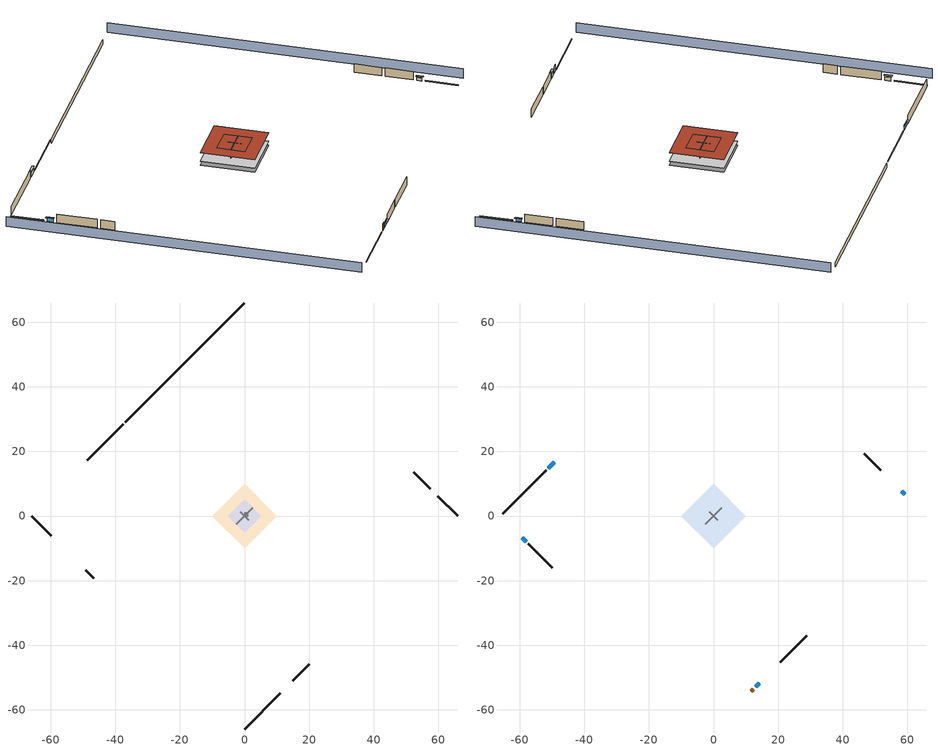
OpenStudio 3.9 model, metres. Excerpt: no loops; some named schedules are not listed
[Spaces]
garage 1
 floor foundation (Slab1 construction): -5.17,0 0,5.17 5.17,0 0,-5.17 z0
 wall outside (Wall1 construction): 57.56,8.38 52.39,13.55 z0.3:2.74
 wall outside (Wall2 construction): 14.89,-51.05 20.06,-45.88 z0.3:2.74
 wall outside (Wall9 construction): -49.2,-16.74 -46.61,-19.33 z0.3:2.74
 wall to conditioned space 1 (Wall5 construction Reversed): 2.59,2.59 -2.59,-2.59 z0.3:2.74
 wall to conditioned space 1 (Wall6 construction Reversed): -1.29,1.29 1.29,-1.29 z0.3:2.74
 roof outside (Roof1 construction): 0,5.17 -5.17,0 0,-5.17 5.17,0 z2.74
crawlspace - vented 1
 floor foundation (Slab2 construction): -10.06,0 0,10.06 10.06,0 0,-10.06 z-0.91
 wall outside (RimJoist1 construction): -37.58,28.36 -48.65,17.29 z0.3:0.61
 wall outside (RimJoist2 construction): 65.94,0 59.8,6.14 z0.3:0.61
 wall outside (RimJoist3 construction): 0,-65.94 11.08,-54.86 z0.3:0.61
 wall outside (RimJoist4 construction): -65.94,0 -59.8,-6.14 z0.3:0.61
 wall foundation (FoundationWall1 construction): 0,65.94 -36.92,29.02 z-0.91:0.3
central ac and furnace airloop ret air space
 floor adiabatic (AdiabaticConst): 0,0 0,1 1,1 1,0 z0
 wall adiabatic (AdiabaticConst): 0,1 0,0 1,0 1,1 0,1 z0:1
 ceiling adiabatic (AdiabaticConst): 1,0 1,1 0,1 0,0 z1
conditioned space 1
 floor to crawlspace - vented 1 (Floor1 construction): -10.06,0 0,10.06 10.06,0 0,-10.06 z0.3
 wall outside (Wall3 construction): -51.78,14.16 -65.28,0.66 z0.3:2.74
 wall outside (Wall4 construction): 51.73,14.21 46.66,19.28 z0.3:2.74
 wall outside (Wall7 construction): 20.72,-45.22 28.82,-37.12 z0.3:2.74
 wall outside (Wall8 construction): -57.36,-8.58 -49.86,-16.08 z0.3:2.74
 wall outside (AdiabaticWallConstruction): -49.31,16.63 -51.13,14.81 z0.3:1.46; 59.14,6.8 58.22,7.72 z0.3:1.16; 13.04,-52.9 14.23,-51.71 z0.3:1.43; -59.14,-6.8 -58.01,-7.93 z0.3:1.34
 wall outside (AdiabaticWallConstruction 1): 11.73,-54.21 12.38,-53.56 z0.3:2.34
 window (WindowConstruction): -49.31,16.63 -51.13,14.81 z0.3:1.46
 window (WindowConstruction 1): 59.14,6.8 58.22,7.72 z0.3:1.16
 window (WindowConstruction 2): 13.04,-52.9 14.23,-51.71 z0.3:1.43
 window (WindowConstruction 3): -59.14,-6.8 -58.01,-7.93 z0.3:1.34
 door (Door): 11.73,-54.21 12.38,-53.56 z0.3:2.34
 roof outside (Roof2 construction): 0,10.06 -10.06,0 0,-10.06 10.06,0 z2.74
shading: -69.17,-3.23 -3.23,-69.17 / 69.17,3.23 3.23,69.17 z0:2.74; -51.34,14.6 -49.1,16.84 -49.53,17.28 -51.77,15.03 z1.77; 58,7.94 59.36,6.58 59.79,7.01 58.43,8.37 z1.46; 14.45,-51.49 12.82,-53.12 13.25,-53.55 14.88,-51.92 z1.74; -57.8,-8.14 -59.36,-6.58 -59.79,-7.01 -58.23,-8.57 z1.65
[Site]
Portland Intl Arpt_OR: Latitude {deg}=45.59; Longitude {deg}=-122.6; Time Zone {hr}=-8; Elevation {m}=33; Terrain=Suburbs; Keep Site Location Information=Yes
[Site:GroundTemperature:Shallow]
10.2558, 8.96328, 8.85977, 9.47314, 11.9355, 14.3863, 16.5111, 17.8571, 17.9714, 16.8767, 14.8061, 12.4304
[Site:WaterMainsTemperature]
Calculation Method=Schedule; Temperature Schedule=mains temperature schedule
[Building]
Building 1
[Material] Roughness=Rough
Name | Thickness {m} | Conductivity {W/m-K} | Density {kg/m3} | Specific Heat {J/kg-K} | Thermal Absorptance | Solar Absorptance | Visible Absorptance
asphalt or fiberglass shingles | 0.00635 | 0.162714 | 1121.4 | 1465.45 | 0.9 | 0.85 | 0.85
roof rigid ins | 0.00254769 | 0.029427 | 32.04 | 1214.23 | 0.9 | 0.7 | 0.7
osb sheathing 0.5 in. | 0.0127 | 0.115458 | 512.64 | 1214.23 | 0.9 | 0.6 | 0.6
roof rigid ins 1 | 0.051816 | 0.029427 | 32.04 | 1214.23 | 0.9 | 0.7 | 0.7
osb sheathing 0.75 in. | 0.01905 | 0.115458 | 512.64 | 1214.23 | 0.9 | 0.7 | 0.7
roof stud and cavity | 0.2032 | 0.133729 | 78.34581 | 1123.46 | 0.9 | 0.7 | 0.7
gypsum board | 0.0127 | 0.160291 | 801 | 837.4 | 0.9 | 0.6 | 0.6
wood siding | 0.0254 | 0.102417 | 544.68 | 1172.36 | 0.9 | 0.85 | 0.85
osb sheathing 0.5 in. 1 | 0.0127 | 0.115458 | 512.64 | 1214.23 | 0.9 | 0.7 | 0.7
wall stud and cavity | 0.1397 | 0.727959 | 139.0536 | 1170.24 | 0.9 | 0.6 | 0.6
wall stud and cavity 1 | 0.1397 | 0.550994 | 139.0536 | 1170.24 | 0.9 | 0.7 | 0.7
osb sheathing 0.5 in. 2; osb sheathing 0.5 in. 3 | 0.0127 | 0.115458 | 512.64 | 1214.23
wall stud and cavity 2 | 0.1397 | 0.335416 | 139.0536 | 1170.24 | 0.9 | 0.7 | 0.7
rim joist stud and cavity | 0.0508 | 0.178688 | 50.32683 | 1063.81 | 0.9 | 0.6 | 0.6
floor stud and cavity | 0.1397 | 0.923637 | 92.3553 | 1139.71 | 0.9 | 0.7 | 0.7
floor covering | 0.0127 | 0.0433444 | 54.468 | 1339.84 | 0.9 | 0.6 | 0.6
concrete 4.0 in. | 0.1016 | 1.803125 | 2242.8 | 837.4 | 0.9 | 0.7 | 0.7
concrete 8.0 in. | 0.2032 | 1.803125 | 2242.8 | 837.4 | 0.9 | 0.7 | 0.7
soil 0.5 in. | 0.0127 | 1.3848 | 1842.3 | 418.7 | 0.9 | 0.7 | 0.7
wood siding 1; wood siding 2 | 0.0254 | 0.102417 | 544.68 | 1172.36
wall rigid ins | 0.512978 | 0.029427 | 32.04 | 1214.23 | 0.9 | 0.7 | 0.7
wall stud and cavity 3 | 0.0889 | 0.380278 | 52.3479 | 1209.89 | 0.9 | 0.7 | 0.7
door material | 0.04445 | 0.0612267 | 512.64 | 1214.23 | 0.9 | 0.7 | 0.7
wall stud and cavity 4 | 0.0889 | 0.391764 | 83.0341 | 1211.67 | 0.9 | 0.7 | 0.7
furniture material conditioned space 1; furniture material garage 1 | 0.1524 | 0.115458 | 640.8 | 1214.23 | 0.9 | 0.6 | 0.6
[Construction]
Roof1 construction: asphalt or fiberglass shingles, roof rigid ins, osb sheathing 0.5 in.
Roof2 construction: asphalt or fiberglass shingles, roof rigid ins 1, osb sheathing 0.75 in., roof stud and cavity, gypsum board
Wall1 construction; Wall2 construction: wood siding, osb sheathing 0.5 in. 1, wall stud and cavity
Wall3 construction; Wall4 construction: wood siding, osb sheathing 0.5 in. 1, wall stud and cavity 1, gypsum board
Wall5 construction Reversed: gypsum board, wall stud and cavity 2, osb sheathing 0.5 in. 2
Wall6 construction Reversed: gypsum board, wall stud and cavity 2, osb sheathing 0.5 in. 3
Wall7 construction; Wall8 construction: wood siding, osb sheathing 0.5 in. 3, wall stud and cavity 1, gypsum board
Wall9 construction: wood siding, osb sheathing 0.5 in. 3, wall stud and cavity
RimJoist1 construction; RimJoist2 construction; RimJoist3 construction; RimJoist4 construction: wood siding, rim joist stud and cavity
Floor1 construction: floor stud and cavity, osb sheathing 0.75 in., floor covering
Slab1 construction: concrete 4.0 in.
FoundationWall1 construction: concrete 8.0 in.
Slab2 construction: soil 0.5 in.
WindowConstruction; WindowConstruction 1; WindowConstruction 2; WindowConstruction 3: WindowMaterial
AdiabaticWallConstruction: wood siding 1, wall rigid ins, wall stud and cavity 3, gypsum board
Door: door material
AdiabaticWallConstruction 1: wood siding 2, wall rigid ins, wall stud and cavity 3, gypsum board
PartitionWallConstruction: gypsum board, wall stud and cavity 4, gypsum board
furniture construction conditioned space 1: furniture material conditioned space 1
furniture construction garage 1: furniture material garage 1
AdiabaticConst: Adiabatic
[WindowMaterial:SimpleGlazingSystem]
WindowMaterial: U-Factor {W/m2-K}=4.31528; Solar Heat Gain Coefficient=0.67
[Material:NoMass]
Adiabatic: Roughness=Rough; Thermal Resistance {m2-K/W}=176.1
[ThermalZone] Multiplier=1; Use Ideal Air Loads=No
Name | Volume {m3} | Thermostat
conditioned space | 493.619 | conditioned space temperature setpoint
garage | 130.484
crawlspace - vented | 246.81
central ac and furnace airloop ret air zone | 1
[Sizing:Zone] Zone Cooling Design Supply Air Temperature Input Method=SupplyAirTemperature; Zone Cooling Design Supply Air Temperature {C}=14; Zone Cooling Design Supply Air Temperature Difference {deltaC}=11.11; Zone Heating Design Supply Air Temperature Input Method=SupplyAirTemperature; Zone Heating Design Supply Air Temperature {C}=40; Zone Heating Design Supply Air Temperature Difference {deltaC}=11.11; Zone Cooling Design Supply Air Humidity Ratio {kg-H2O/kg-air}=0.0085; Zone Heating Design Supply Air Humidity Ratio {kg-H2O/kg-air}=0.008; Cooling Design Air Flow Method=DesignDay; Heating Design Air Flow Method=DesignDay; Account for Dedicated Outdoor Air System=No; Dedicated Outdoor Air System Control Strategy=NeutralSupplyAir; Dedicated Outdoor Air Low Setpoint Temperature for Design {C}=autosize; Dedicated Outdoor Air High Setpoint Temperature for Design {C}=autosize; Zone Load Sizing Method=Sensible Load Only No Latent Load; Zone Latent Cooling Design Supply Air Humidity Ratio Input Method=HumidityRatioDifference; Zone Cooling Design Supply Air Humidity Ratio Difference {kgWater/kgDryAir}=0.005; Zone Latent Heating Design Supply Air Humidity Ratio Input Method=HumidityRatioDifference; Zone Humidification Design Supply Air Humidity Ratio Difference {kgWater/kgDryAir}=0.005; Sizing Option=Coincident
garage; crawlspace - vented; central ac and furnace airloop ret air zone
[Space]
Name | Thermal Zone | Volume {m3}
conditioned space 1 | conditioned space | 493.619
garage 1 | garage | 130.484
crawlspace - vented 1 | crawlspace - vented | 246.81
central ac and furnace airloop ret air space | central ac and furnace airloop ret air zone
[ThermostatSetpoint:DualSetpoint]
conditioned space temperature setpoint: Heating Setpoint Temperature Schedule=heating setpoint; Cooling Setpoint Temperature Schedule=cooling setpoint; Temperature Difference Between Cutout And Setpoint {deltaC}=0
[Foundation:Kiva] Wall Depth Below Slab {m}=0.2032
Name | Initial Indoor Air Temperature {C} | Wall Height Above Grade {m}
Foundation Kiva 1 | 13.4258 | 0.1016
Foundation Kiva 2 | 8.24991 | 0.3048
[Foundation:Kiva:Settings]
Soil Conductivity {W/m-K}=1.3848; Soil Density {kg/m3}=1842.3; Soil Specific Heat {J/kg-K}=418.7; Ground Solar Absorptivity=0.9; Ground Thermal Absorptivity=0.9; Ground Surface Roughness {m}=0.03; Far-Field Width {m}=40; Deep-Ground Boundary Condition=ZeroFlux; Deep-Ground Depth {m}=40; Minimum Cell Dimension {m}=0.2; Maximum Cell Growth Coefficient=3; Simulation Timestep=Timestep
[SurfaceProperty:ExposedFoundationPerimeter] Exposed Perimeter Calculation Method=TotalExposedPerimeter
Name | Total Exposed Perimeter {m}
Slab1 | 18.288
Slab2 | 52.21224
[SurfaceProperty:IncidentSolarMultiplier] Incident Solar Multiplier=1; Incident Solar Multiplier Schedule=trans schedule winter=0.85 summer=0.7
Window1; Window2; Window3; Window4
[InternalMass:Definition] Design Level Calculation Method=SurfaceArea
Name | Construction | Surface Area {m2}
partition wall mass | PartitionWallConstruction | 202.436
furniture mass conditioned space 1 | furniture construction conditioned space 1 | 80.97429
furniture mass garage 1 | furniture construction garage 1 | 5.35122
[InternalMass] Multiplier=1
Name | Internal Mass Definition | Space or SpaceType
partition wall mass | partition wall mass | conditioned space 1
furniture mass conditioned space 1 | furniture mass conditioned space 1 | conditioned space 1
furniture mass garage 1 | furniture mass garage 1 | garage 1
[Fan:SystemModel]
central ac and furnace supply fan: Availability Schedule=Always On Discrete; Design Maximum Air Flow Rate {m3/s}=0.597014; Speed Control Method=Discrete; Electric Power Minimum Flow Rate Fraction=0.2; Design Pressure Rise {Pa}=500; Motor Efficiency=1; Motor In Air Stream Fraction=1; Design Electric Power Consumption {W}=autosize; Design Power Sizing Method=PowerPerFlow; Electric Power Per Unit Flow Rate {W/(m3/s)}=1059.44; Electric Power Per Unit Flow Rate Per Unit Pressure {W-s/m3-Pa}=1.66667; Fan Total Efficiency=0.7; Motor Loss Radiative Fraction=0; Speed Flow Fraction 1=0.99051; Speed Electric Power Fraction 1=0.97181; Speed Flow Fraction 2=1; Speed Electric Power Fraction 2=1
[EnergyManagementSystem:Sensor]
Name | Output Variable or Output Meter Index Key | Output Variable or Output Meter
central_ac_and_furnace_supply_fan_s; central_ac_and_furnace_supply_fan_s_1 | central ac and furnace supply fan | Fan Electricity Energy
water_heater_T_set | water heater setpoint | Schedule Value
out_pb_s |  | Site Outdoor Air Barometric Pressure
out_wt_s |  | Site Outdoor Air Humidity Ratio
site_vw_s |  | Site Wind Speed
cool_season | cooling season schedule | Schedule Value
central_ac_and_furnace_airloop_Fan_RTF_s | central ac and furnace supply fan | Fan Runtime Fraction Speed 1
central_ac_and_furnace_airloop_Fan_RTF_s_1 | central ac and furnace supply fan | Fan Runtime Fraction Speed 2
central_ac_and_furnace_airloop_AH_MFR_s | Node 6 | System Node Mass Flow Rate
central_ac_and_furnace_airloop_AH_VFR_s | Node 6 | System Node Current Density Volume Flow Rate
central_ac_and_furnace_airloop_AH_Tout_s | Node 6 | System Node Temperature
central_ac_and_furnace_airloop_AH_Wout_s | Node 6 | System Node Humidity Ratio
central_ac_and_furnace_airloop_RA_T_s | Node 9 | System Node Temperature
central_ac_and_furnace_airloop_Ra_W_s | Node 9 | System Node Humidity Ratio
central_ac_and_furnace_airloop_0_DZ_T_s | crawlspace - vented | Zone Air Temperature
central_ac_and_furnace_airloop_0_DZ_W_s | crawlspace - vented | Zone Mean Air Humidity Ratio
natural_vent_s | natural vent schedule | Schedule Value
htg_sp_s | heating setpoint | Schedule Value
clg_sp_s | cooling setpoint | Schedule Value
mech_vent_range_fan_0_sch_s | mech vent range fan 0 schedule | Schedule Value
mech_vent_bath_fan_0_sch_s | mech vent bath fan 0 schedule | Schedule Value
clothes_dryer_exhaust_0_sch_s | clothes_dryer | Schedule Value
htg_load_cond |  | Heating:EnergyTransfer:Zone:CONDITIONED SPACE
clg_load_cond |  | Cooling:EnergyTransfer:Zone:CONDITIONED SPACE
htg_load_duct |  | Heating:EnergyTransfer:Zone:CENTRAL AC AND FURNACE AIRLOOP RET AIR ZONE
clg_load_duct |  | Cooling:EnergyTransfer:Zone:CENTRAL AC AND FURNACE AIRLOOP RET AIR ZONE
s_conv | Floor1 | Surface Inside Face Convection Heat Gain Energy
s_ig | Floor1 | Surface Inside Face Internal Gains Radiation Heat Gain Energy
s_sol | Floor1 | Surface Inside Face Solar Radiation Heat Gain Energy
s_lgt | Floor1 | Surface Inside Face Lights Radiation Heat Gain Energy
s_surf | Floor1 | Surface Inside Face Net Surface Thermal Radiation Heat Gain Energy
s_conv_1 | Roof2 | Surface Inside Face Convection Heat Gain Energy
s_ig_1 | Roof2 | Surface Inside Face Internal Gains Radiation Heat Gain Energy
s_sol_1 | Roof2 | Surface Inside Face Solar Radiation Heat Gain Energy
s_lgt_1 | Roof2 | Surface Inside Face Lights Radiation Heat Gain Energy
s_surf_1 | Roof2 | Surface Inside Face Net Surface Thermal Radiation Heat Gain Energy
ss_sol | Door1 | Surface Inside Face Solar Radiation Heat Gain Energy
ss_lgt | Door1 | Surface Inside Face Lights Radiation Heat Gain Energy
ss_conv | Door1 | Surface Inside Face Convection Heat Gain Energy
ss_ig | Door1 | Surface Inside Face Internal Gains Radiation Heat Gain Energy
ss_surf | Door1 | Surface Inside Face Net Surface Thermal Radiation Heat Gain Energy
ss_conv_1 | Window1 | Surface Inside Face Convection Heat Gain Energy
ss_ig_1 | Window1 | Surface Inside Face Internal Gains Radiation Heat Gain Energy
ss_surf_1 | Window1 | Surface Inside Face Net Surface Thermal Radiation Heat Gain Energy
ss_trans_in | Window1 | Surface Window Transmitted Solar Radiation Rate
ss_back_out | Window1 | Surface Window Shortwave from Zone Back Out Window Heat Transfer Rate
ss_trans_out | Window1 | Surface Inside Face Initial Transmitted Diffuse Transmitted Out Window Solar Radiation Rate
ss_conv_2 | Window2 | Surface Inside Face Convection Heat Gain Energy
ss_ig_2 | Window2 | Surface Inside Face Internal Gains Radiation Heat Gain Energy
ss_surf_2 | Window2 | Surface Inside Face Net Surface Thermal Radiation Heat Gain Energy
ss_trans_in_1 | Window2 | Surface Window Transmitted Solar Radiation Rate
ss_back_out_1 | Window2 | Surface Window Shortwave from Zone Back Out Window Heat Transfer Rate
ss_trans_out_1 | Window2 | Surface Inside Face Initial Transmitted Diffuse Transmitted Out Window Solar Radiation Rate
ss_conv_3 | Window3 | Surface Inside Face Convection Heat Gain Energy
ss_ig_3 | Window3 | Surface Inside Face Internal Gains Radiation Heat Gain Energy
ss_surf_3 | Window3 | Surface Inside Face Net Surface Thermal Radiation Heat Gain Energy
ss_trans_in_2 | Window3 | Surface Window Transmitted Solar Radiation Rate
ss_back_out_2 | Window3 | Surface Window Shortwave from Zone Back Out Window Heat Transfer Rate
ss_trans_out_2 | Window3 | Surface Inside Face Initial Transmitted Diffuse Transmitted Out Window Solar Radiation Rate
ss_conv_4 | Window4 | Surface Inside Face Convection Heat Gain Energy
ss_ig_4 | Window4 | Surface Inside Face Internal Gains Radiation Heat Gain Energy
ss_surf_4 | Window4 | Surface Inside Face Net Surface Thermal Radiation Heat Gain Energy
ss_trans_in_3 | Window4 | Surface Window Transmitted Solar Radiation Rate
ss_back_out_3 | Window4 | Surface Window Shortwave from Zone Back Out Window Heat Transfer Rate
ss_trans_out_3 | Window4 | Surface Inside Face Initial Transmitted Diffuse Transmitted Out Window Solar Radiation Rate
s_conv_2 | Wall3 | Surface Inside Face Convection Heat Gain Energy
s_ig_2 | Wall3 | Surface Inside Face Internal Gains Radiation Heat Gain Energy
s_sol_2 | Wall3 | Surface Inside Face Solar Radiation Heat Gain Energy
s_lgt_2 | Wall3 | Surface Inside Face Lights Radiation Heat Gain Energy
s_surf_2 | Wall3 | Surface Inside Face Net Surface Thermal Radiation Heat Gain Energy
s_conv_3 | Wall4 | Surface Inside Face Convection Heat Gain Energy
s_ig_3 | Wall4 | Surface Inside Face Internal Gains Radiation Heat Gain Energy
s_sol_3 | Wall4 | Surface Inside Face Solar Radiation Heat Gain Energy
s_lgt_3 | Wall4 | Surface Inside Face Lights Radiation Heat Gain Energy
s_surf_3 | Wall4 | Surface Inside Face Net Surface Thermal Radiation Heat Gain Energy
[ElectricEquipment:Definition] Design Level Calculation Method=EquipmentLevel
Name | Design Level {W} | Fraction Latent | Fraction Radiant | Fraction Lost
ceiling fan | 16.7277 | 0 | 0.558 | 0
clothes washer | 460.644 | 0.03 | 0.162 | 0.7
clothes dryer | 2841.6 | 0.015 | 0.081 | 0.85
dishwasher | 1051.59 | 0.3 | 0.18 | 0.4
fridge | 46.9578 | 0 | 0.6 | 0
cooking range | 3343.67 | 0.08 | 0.432 | 0.2
misc tv | 303.236 | 0 | 0.6 | 0
misc plug loads | 179.567 | 0.021 | 0.558 | 0.049
whole house fan; mech vent house fan | 0 | 0 | 0 | 1
mech vent house fan cfis | 0 | 0 | 0 | 0
mech vent range fan 0 | 30 | 0 | 0 | 1
mech vent bath fan 0 | 15 | 0 | 0 | 1
[ElectricEquipment] Space or SpaceType=conditioned space 1
Name | Electric Equipment Definition | Schedule
ceiling fan | ceiling fan | ceiling_fan
clothes washer | clothes washer | clothes_washer
clothes dryer | clothes dryer | clothes_dryer
dishwasher | dishwasher | dishwasher
fridge | fridge | fridge schedule
cooking range | cooking range | cooking_range
misc tv | misc tv | plug_loads_tv
misc plug loads | misc plug loads | plug_loads_other
whole house fan | whole house fan | Always On Discrete
mech vent house fan | mech vent house fan | mech vent house fan schedule
mech vent house fan cfis | mech vent house fan cfis | mech vent house fan cfis schedule
mech vent range fan 0 | mech vent range fan 0 | mech vent range fan 0 schedule
mech vent bath fan 0 | mech vent bath fan 0 | mech vent bath fan 0 schedule
[OtherEquipment:Definition] Design Level Calculation Method=EquipmentLevel
Name | Design Level {W} | Fraction Latent | Fraction Radiant | Fraction Lost
water heater sens; central ac and furnace airloop_0 SupSensLkToCond; central ac and furnace airloop_0 SupCondToLv; central ac and furnace airloop_0 RetCondToRP; central ac and furnace airloop_0 RetSensLkToRP; central ac and furnace airloop_0 SupCondToDZ; central ac and furnace airloop_0 RetCondToDZ; central ac and furnace airloop_0 SupSensLkToDZ; mech vent house fan sensible load | 0 | 0 | 0 | 0
water heater lat; central ac and furnace airloop_0 SupLatLkToCond; central ac and furnace airloop_0 RetLatLkToRP; central ac and furnace airloop_0 SupLatLkToDZ; mech vent house fan latent load | 0 | 1 | 0 | 0
water heater energy adjustment1 | 0.01 | 0 | 0 | 1
clothes dryer 2 | 0 | 0.015 | 0.081 | 0.85
cooking range 2 | 0 | 0.08 | 0.432 | 0.2
general water use sensible | -43.4886 | 0 | 0.6 | 0
general water use latent | 44.1266 | 1 | 0 | 0
[OtherEquipment]
Name | Other Equipment Definition | Space or SpaceType | Schedule | Fuel Type
water heater sens | water heater sens | conditioned space 1 | Always On Discrete
water heater lat | water heater lat | conditioned space 1 | Always On Discrete
water heater energy adjustment1 | water heater energy adjustment1 | conditioned space 1 | Always On Discrete | Electricity
clothes dryer 1 | clothes dryer 2 | conditioned space 1 | clothes_dryer | Electricity
cooking range 1 | cooking range 2 | conditioned space 1 | cooking_range | Electricity
general water use sensible | general water use sensible | conditioned space 1 | general water use schedule
general water use latent | general water use latent | conditioned space 1 | general water use schedule
central ac and furnace airloop_0 SupSensLkToCond | central ac and furnace airloop_0 SupSensLkToCond | conditioned space 1 | Always On Discrete
central ac and furnace airloop_0 SupLatLkToCond | central ac and furnace airloop_0 SupLatLkToCond | conditioned space 1 | Always On Discrete
central ac and furnace airloop_0 SupCondToLv | central ac and furnace airloop_0 SupCondToLv | conditioned space 1 | Always On Discrete
central ac and furnace airloop_0 RetCondToRP | central ac and furnace airloop_0 RetCondToRP | central ac and furnace airloop ret air space | Always On Discrete
central ac and furnace airloop_0 RetSensLkToRP | central ac and furnace airloop_0 RetSensLkToRP | central ac and furnace airloop ret air space | Always On Discrete
central ac and furnace airloop_0 RetLatLkToRP | central ac and furnace airloop_0 RetLatLkToRP | central ac and furnace airloop ret air space | Always On Discrete
central ac and furnace airloop_0 SupCondToDZ | central ac and furnace airloop_0 SupCondToDZ | crawlspace - vented 1 | Always On Discrete
central ac and furnace airloop_0 RetCondToDZ | central ac and furnace airloop_0 RetCondToDZ | crawlspace - vented 1 | Always On Discrete
central ac and furnace airloop_0 SupSensLkToDZ | central ac and furnace airloop_0 SupSensLkToDZ | crawlspace - vented 1 | Always On Discrete
central ac and furnace airloop_0 SupLatLkToDZ | central ac and furnace airloop_0 SupLatLkToDZ | crawlspace - vented 1 | Always On Discrete
mech vent house fan sensible load | mech vent house fan sensible load | conditioned space 1 | Always On Discrete
mech vent house fan latent load | mech vent house fan latent load | conditioned space 1 | Always On Discrete
[WaterUse:Equipment:Definition]
Name | Peak Flow Rate {m3/s}
clothes washer | 3.58888e-06
dishwasher | 9.48404e-06
[Lights:Definition] Design Level Calculation Method=LightingLevel; Fraction Radiant=0.6; Fraction Visible=0.2; Return Air Fraction=0
Name | Lighting Level {W}
interior lighting | 525.483
garage lighting | 17.4112
[Lights] Fraction Replaceable=1
Name | Lights Definition | Space or SpaceType | Schedule
interior lighting | interior lighting | conditioned space 1 | lighting_interior
garage lighting | garage lighting | garage 1 | lighting_garage
[Exterior:Lights:Definition]
exterior lighting: Design Level {W}=12.0218
[Exterior:Lights]
exterior lighting: Exterior Lights Definition=exterior lighting; Schedule=exterior lighting schedule
[People:Definition]
occupants: Number of People Calculation Method=People; Number of People {people}=2; Fraction Radiant=0.314171; Sensible Heat Fraction=0.56303; Carbon Dioxide Generation Rate {m3/s-W}=0; Enable ASHRAE 55 Comfort Warnings=No; Mean Radiant Temperature Calculation Type=EnclosureAveraged
[People]
occupants: People Definition=occupants; Space or SpaceType=conditioned space 1; Number of People Schedule=occupants; Activity Level Schedule=occupants activity schedule; Multiplier=1
[ZoneMixing] Schedule=Always On Continuous; Design Flow Rate Calculation Method=Flow/Zone; Design Flow Rate {m3/s}=0
Name | Zone or Space | Source Zone or Space
central ac and furnace airloop_0 ZoneMixDZToCond mix | conditioned space | crawlspace - vented
central ac and furnace airloop_0 ZoneMixCondToDZ mix | crawlspace - vented | conditioned space
[SpaceInfiltration:DesignFlowRate] Schedule=Always On Discrete
Name | Space or SpaceType | Design Flow Rate Calculation Method | Design Flow Rate {m3/s} | Air Changes per Hour {1/hr} | Constant Term Coefficient | Temperature Term Coefficient | Velocity Term Coefficient | Velocity Squared Term Coefficient
natural vent flow; whole house fan flow; infil flow | conditioned space 1 | Flow/Space | 0
infil crawlspace - vented 1 | crawlspace - vented 1 | AirChanges/Hour |  | 2.6013 | 1 | 0 | 0 | 0
crawlspace_vented 1 duct leakage imbalance infil flow | crawlspace - vented 1 | Flow/Space | 0
[SpaceInfiltration:EffectiveLeakageArea]
infil garage 1: Space or SpaceType=garage 1; Schedule=Always On Discrete; Effective Air Leakage Area {cm2}=407.755; Stack Coefficient=0.000129147; Wind Coefficient=4.64657e-05
